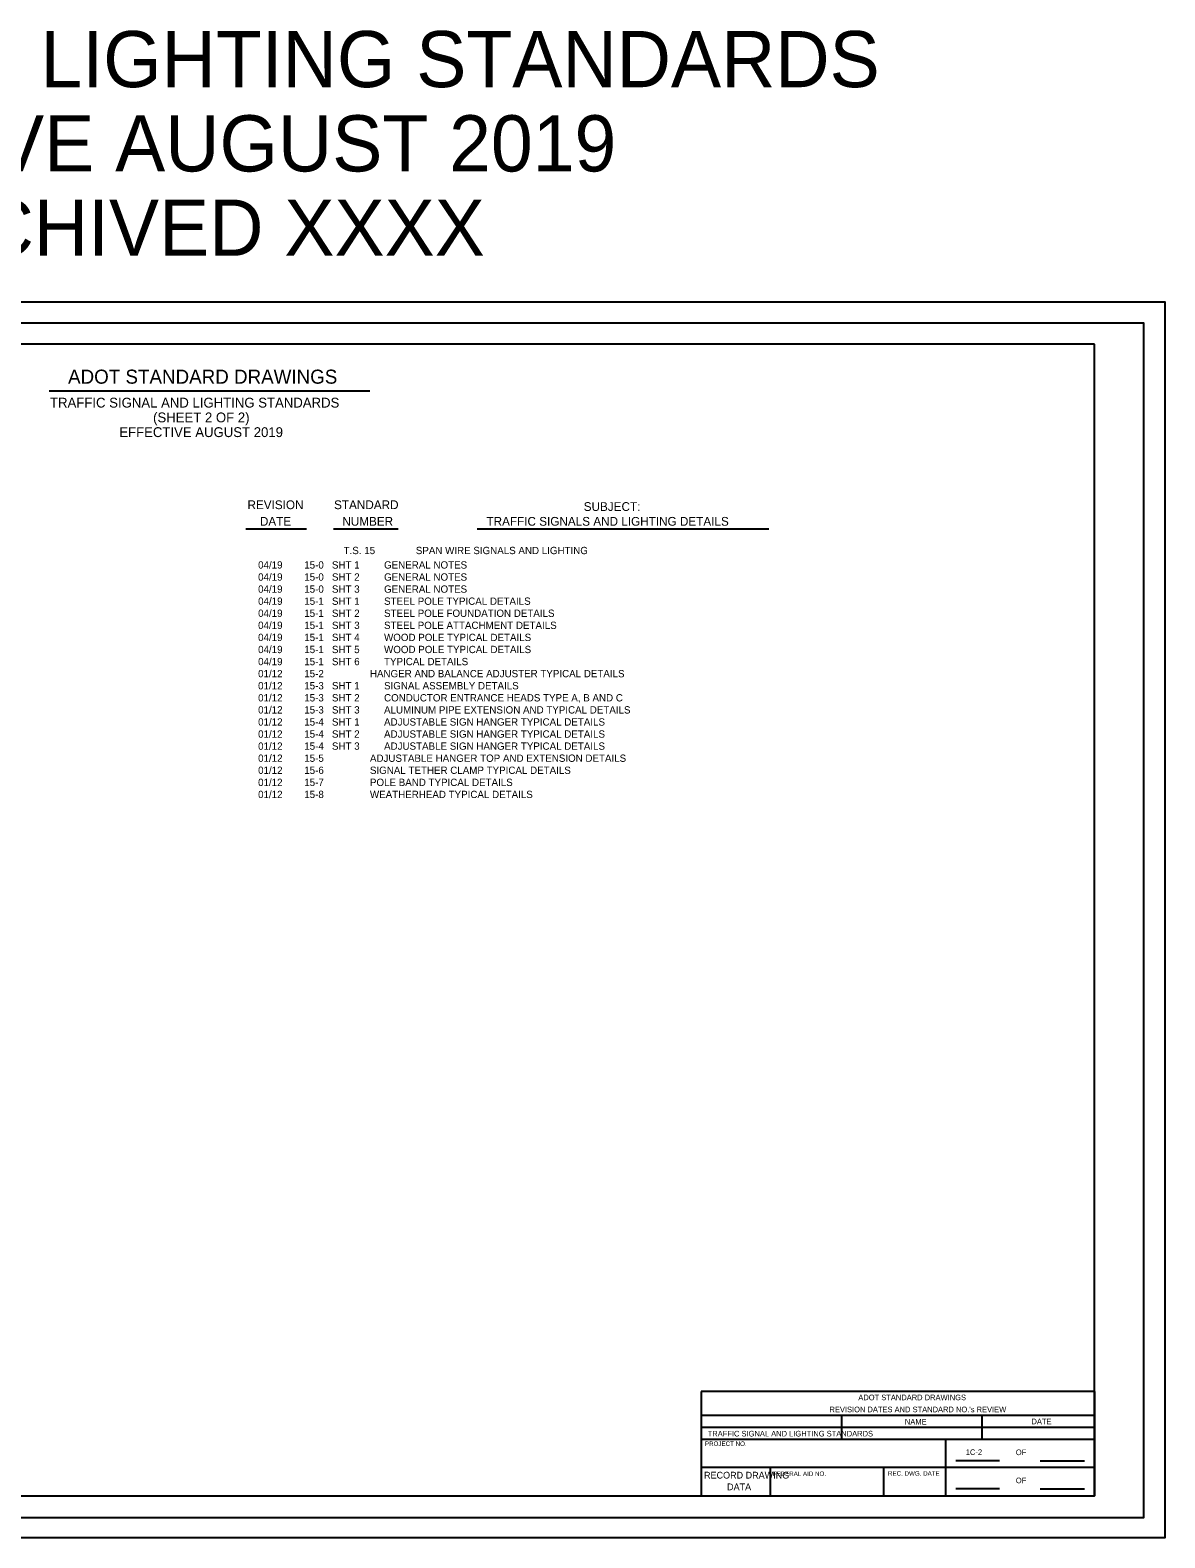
# Model space of a CAD drawing. Extents: x -128098 to -124698, y -146699 to -144015.
# Drawn here: x -126717 to -124698, y -146699 to -144015 of the extents above; entities that cross this region are included whole.
import ezdxf

# ---------------------------------------------------------------- set-up
doc = ezdxf.new("R2010")
doc.units = 0
for name, color, linetype in [('1', 7, 'Continuous'), ('2', 7, 'Continuous'), ('62', 7, 'Continuous'), ('63', 7, 'Continuous')]:
    doc.layers.add(name, color=color, linetype=linetype)

msp = doc.modelspace()

# ---------------------------------------------------------------- linework, layer by layer
at = {"layer": '1'}
msp.add_lwpolyline([(-128061.6, -146662.2), (-124735.6, -146662.2), (-124735.6, -144536.2), (-128061.6, -144536.2)], close=True, dxfattribs=at)
at = {"layer": '2'}
for p, q in [((-126683.3, -144656.7), (-126112.8, -144656.7)), ((-126333.6, -144902.6), (-126225.4, -144902.6)), ((-126177.4, -144902.6), (-126062.5, -144902.6)), ((-125922, -144902.6), (-125402.8, -144902.6))]:
    msp.add_line(p, q, dxfattribs=at)
at = {"layer": '62'}
msp.add_lwpolyline([(-128098.1, -144498.7), (-124698.1, -144498.7), (-124698.1, -146698.7), (-128098.1, -146698.7)], close=True, dxfattribs=at)
at = {"layer": '63'}
for p, q in [((-125523.1, -146437.9), (-125523.1, -146623.7)), ((-124823.1, -146437.9), (-125523.1, -146437.9)), ((-124823.1, -146437.9), (-124823.1, -146623.7)), ((-124823.1, -146480.8), (-125523.1, -146480.8)), ((-124823.1, -146502.2), (-125523.1, -146502.2)), ((-125273.1, -146523.7), (-125273.1, -146480.8)), ((-125023.1, -146523.7), (-125023.1, -146480.8)), ((-124823.1, -146523.7), (-125523.1, -146523.7)), ((-125088.1, -146623.7), (-125088.1, -146523.7)), ((-124823.1, -146573.7), (-125523.1, -146573.7)), ((-125400.1, -146623.7), (-125400.1, -146573.7)), ((-125198.1, -146623.7), (-125198.1, -146573.7)), ((-124992.5, -146561.5), (-125070.1, -146561.5)), ((-124920.1, -146561.7), (-124841.3, -146561.7)), ((-124992.5, -146611.5), (-125070.1, -146611.5)), ((-124920.1, -146611.7), (-124841.3, -146611.7)), ((-124698.1, -146698.7), (-124698.1, -146698.7))]:
    msp.add_line(p, q, dxfattribs=at)
msp.add_lwpolyline([(-124823.1, -144573.7), (-127973.1, -144573.7), (-127973.1, -146623.7), (-124823.1, -146623.7)], close=True, dxfattribs=at)
msp.add_arc((-125523, -146480.9), 0.1, 90, 180, dxfattribs=at)
msp.add_arc((-125523, -146480.9), 0.1, 90, 180, dxfattribs=at)

# ---------------------------------------------------------------- texts
at = {"layer": '2'}
for s, height, p in [('ADOT STANDARD DRAWINGS', 25, (-126649.9, -144644.2)), ('TRAFFIC SIGNAL AND LIGHTING STANDARDS', 17.5, (-126682, -144686.7)), ('(SHEET 2 OF 2)', 17.5, (-126498.6, -144713)), ('EFFECTIVE AUGUST 2019', 17.5, (-126558.7, -144739.2)), ('REVISION', 15.6, (-126330.6, -144867.5)), ('STANDARD', 15.6, (-126176.5, -144867.5)), ('SUBJECT:', 15.6, (-125732.2, -144870.7)), ('DATE', 15.6, (-126308.5, -144897)), ('NUMBER', 15.6, (-126161.8, -144897)), ('TRAFFIC SIGNALS AND LIGHTING DETAILS', 15.6, (-125905.3, -144897)), ('T.S. 15               SPAN WIRE SIGNALS AND LIGHTING', 13, (-126159.5, -144947.6)), ('04/19        15-0   SHT 1         GENERAL NOTES', 13, (-126311.7, -144973.3)), ('04/19        15-0   SHT 2         GENERAL NOTES', 13, (-126311.7, -144994.8)), ('04/19        15-0   SHT 3         GENERAL NOTES', 13, (-126311.7, -145016.3)), ('04/19        15-1   SHT 1         STEEL POLE TYPICAL DETAILS', 13, (-126311.7, -145037.8)), ('04/19        15-1   SHT 2         STEEL POLE FOUNDATION DETAILS', 13, (-126311.7, -145059.3)), ('04/19        15-1   SHT 3         STEEL POLE ATTACHMENT DETAILS', 13, (-126311.7, -145080.8)), ('04/19        15-1   SHT 4         WOOD POLE TYPICAL DETAILS', 13, (-126311.7, -145102.3)), ('04/19        15-1   SHT 5         WOOD POLE TYPICAL DETAILS', 13, (-126311.7, -145123.8)), ('04/19        15-1   SHT 6         TYPICAL DETAILS', 13, (-126311.7, -145145.3)), ('01/12        15-2                 HANGER AND BALANCE ADJUSTER TYPICAL DETAILS', 13, (-126311.7, -145166.8)), ('01/12        15-3   SHT 1         SIGNAL ASSEMBLY DETAILS', 13, (-126311.7, -145188.3)), ('01/12        15-3   SHT 2         CONDUCTOR ENTRANCE HEADS TYPE A, B AND C', 13, (-126311.7, -145209.8)), ('01/12        15-3   SHT 3         ALUMINUM PIPE EXTENSION AND TYPICAL DETAILS', 13, (-126311.7, -145231.3)), ('01/12        15-4   SHT 1         ADJUSTABLE SIGN HANGER TYPICAL DETAILS', 13, (-126311.7, -145252.8)), ('01/12        15-4   SHT 2         ADJUSTABLE SIGN HANGER TYPICAL DETAILS', 13, (-126311.7, -145274.3)), ('01/12        15-4   SHT 3         ADJUSTABLE SIGN HANGER TYPICAL DETAILS', 13, (-126311.7, -145295.8)), ('01/12        15-5                 ADJUSTABLE HANGER TOP AND EXTENSION DETAILS', 13, (-126311.7, -145317.3)), ('01/12        15-6                 SIGNAL TETHER CLAMP TYPICAL DETAILS', 13, (-126311.7, -145338.8)), ('01/12        15-7                 POLE BAND TYPICAL DETAILS', 13, (-126311.7, -145360.3)), ('01/12        15-8                 WEATHERHEAD TYPICAL DETAILS', 13, (-126311.7, -145381.8))]:
    msp.add_text(s, height=height, dxfattribs=at).set_placement(p)
at = {"layer": '63'}
for s, height, p in [('TRAFFIC SIGNAL & LIGHTING STANDARDS', 100, (-127954.6, -144116.4)), ('EFFECTIVE AUGUST 2019', 100, (-127338.8, -144266.4)), ('ARCHIVED XXXX', 100, (-126993.2, -144416.4)), ('ADOT STANDARD DRAWINGS', 10, (-125243.6, -146453.7)), ("REVISION DATES AND STANDARD NO.'s REVIEW", 10, (-125294.9, -146475.1)), ('NAME', 10, (-125160.7, -146497)), ('DATE', 10, (-124935.4, -146496.5)), ('PROJECT NO.', 8, (-125516.5, -146535.1)), ('TRAFFIC SIGNAL AND LIGHTING STANDARDS', 10, (-125511.6, -146518.2)), (' 1C-2 ', 10, (-125056, -146551.2)), ('OF', 10, (-124963.3, -146551.4)), ('RECORD DRAWING', 12, (-125518.1, -146593.1)), ('FEDERAL AID NO.', 8, (-125396.1, -146588.6)), ('REC. DWG. DATE', 8, (-125190.8, -146588)), ('DATA', 12, (-125477.1, -146613.9)), ('OF', 10, (-124963.3, -146601.4))]:
    msp.add_text(s, height=height, dxfattribs=at).set_placement(p)

doc.saveas('drawing.dxf')
